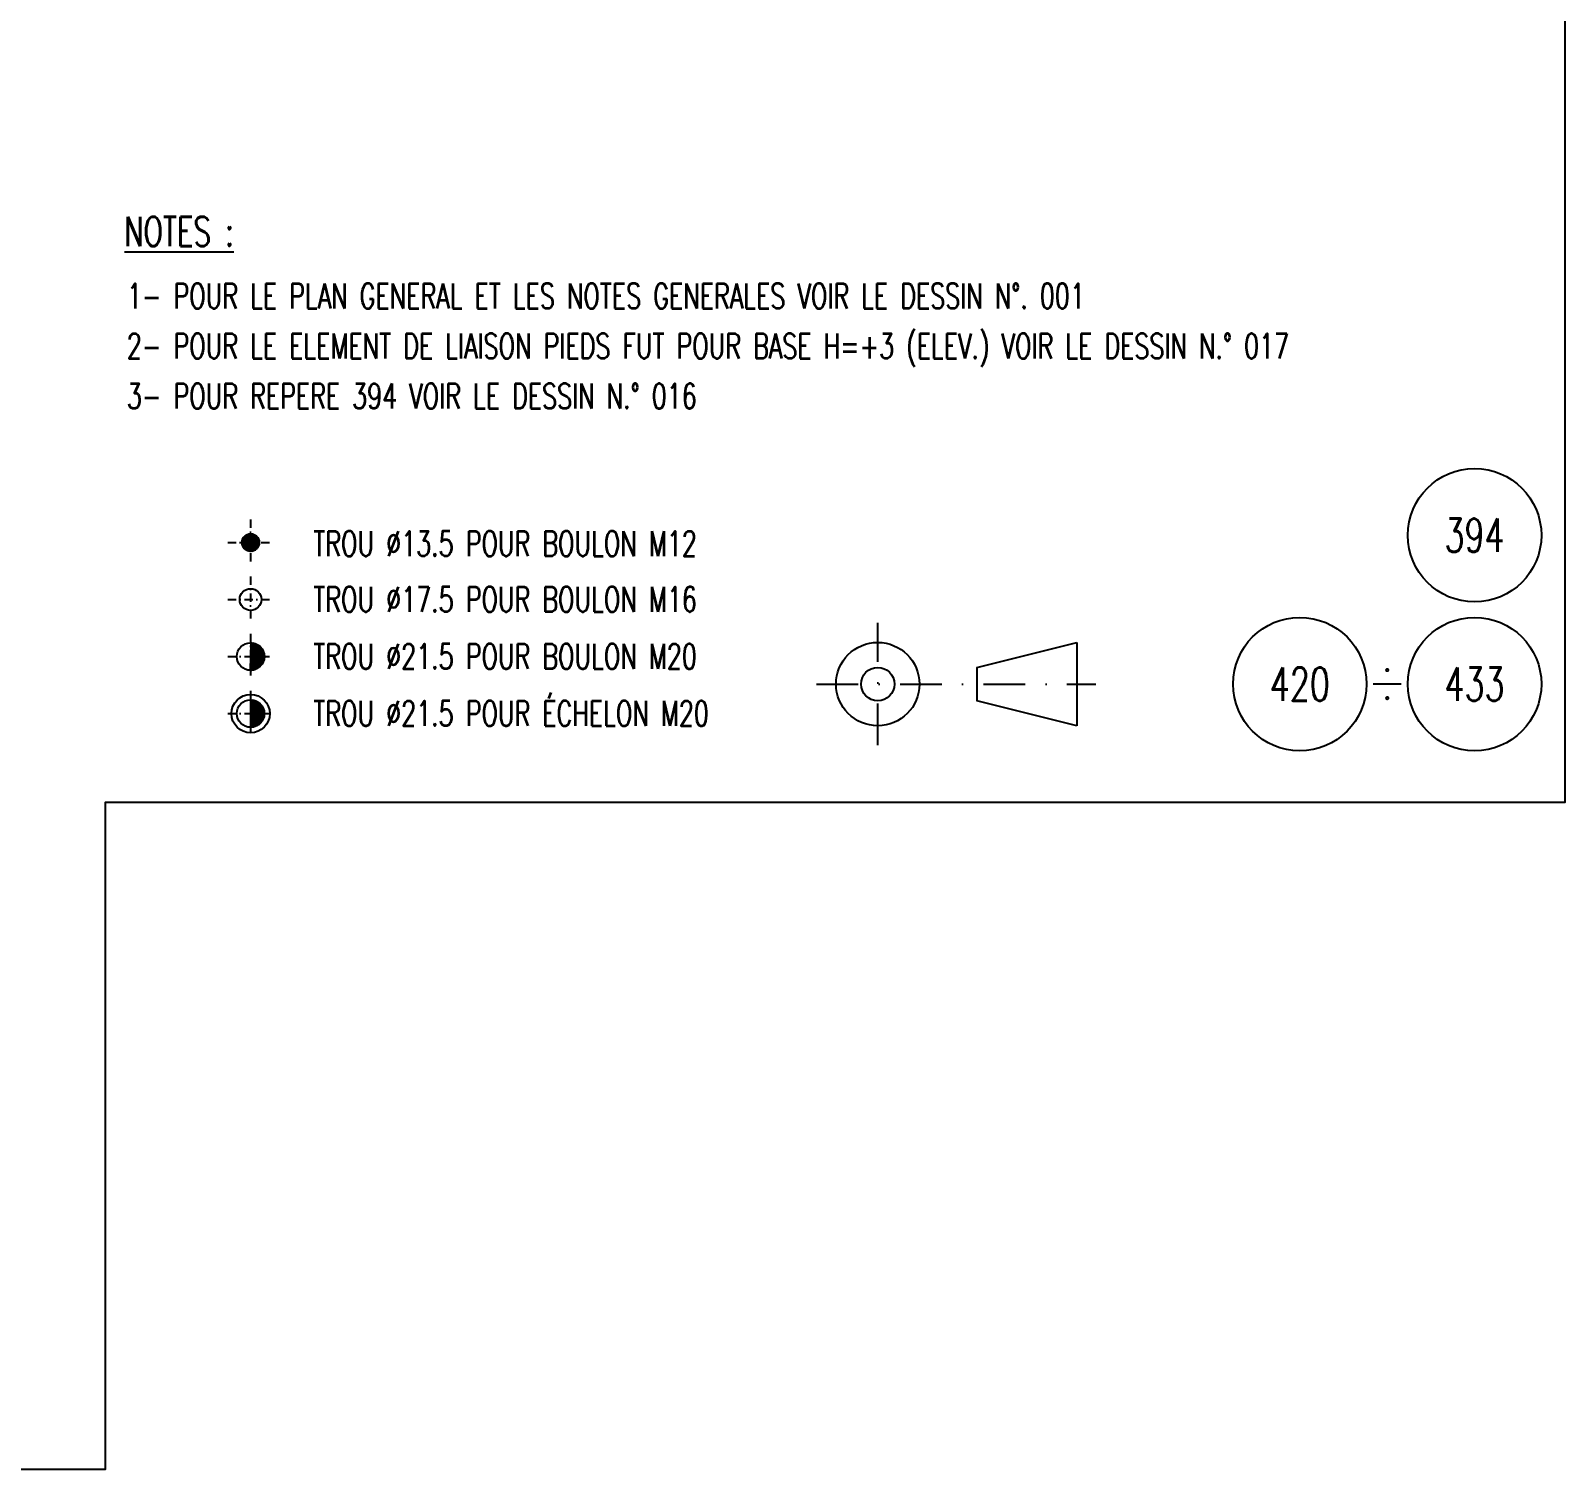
# Model space of a CAD drawing. Extents: x 533388 to 549608, y -47677 to -36197.
# Drawn here: x 545928 to 549608, y -47677 to -44226 of the extents above; entities that cross this region are included whole.
import ezdxf
from ezdxf.enums import TextEntityAlignment as Align

# ---------------------------------------------------------------- set-up
doc = ezdxf.new("R2010")
doc.units = 0
doc.header["$LTSCALE"] = 200
doc.header["$MEASUREMENT"] = 0
doc.linetypes.add('DASHDOT', pattern=[1, 0.5, -0.25, 0, -0.25])
doc.layers.get('0').update_dxf_attribs({"linetype": 'CONTINUOUS'})
for name, color, linetype in [('BOLLINI_1', 7, 'CONTINUOUS'), ('LM', 7, 'CONTINUOUS'), ('LS', 7, 'CONTINUOUS'), ('MZ', 6, 'DASHDOT'), ('NOTATION', 2, 'CONTINUOUS')]:
    doc.layers.add(name, color=color, linetype=linetype)
doc.styles.add('RQL', font='ROMANS8.SHX', dxfattribs={"width": 0.7})
doc.styles.add('RS', font='ROMANS8.shx', dxfattribs={"width": 0.7})

# ---------------------------------------------------------------- blocks, each defined once
blk = doc.blocks.new('12')
at = {"color": 0}
for p, q in [((-1, 0.06), (-0.06, 1)), ((-1, 0.01), (-0.01, 1)), ((-1, -0.03), (0.03, 1)), ((-1, -0.07), (0.07, 1)), ((0.09, -1), (-1, 0.09)), ((0.05, -1), (-1, 0.05)), ((0, -1), (-1, 0)), ((-0.99, 0.16), (-0.16, 0.99)), ((-0.99, 0.11), (-0.11, 0.99)), ((-0.99, -0.11), (0.11, 0.99)), ((-0.99, -0.15), (0.15, 0.99)), ((0.17, -0.99), (-0.99, 0.17)), ((0.13, -0.99), (-0.99, 0.13)), ((-0.98, 0.22), (-0.22, 0.98)), ((-0.98, -0.19), (0.19, 0.98)), ((0.21, -0.98), (-0.98, 0.21)), ((-0.97, -0.23), (0.23, 0.97)), ((0.24, -0.97), (-0.97, 0.24)), ((-0.96, 0.28), (-0.28, 0.96)), ((-0.96, -0.27), (0.27, 0.96)), ((0.28, -0.96), (-0.96, 0.28)), ((-0.95, -0.3), (0.3, 0.95)), ((0.31, -0.95), (-0.95, 0.31)), ((-0.94, 0.34), (-0.34, 0.94)), ((-0.94, -0.33), (0.33, 0.94)), ((0.35, -0.94), (-0.94, 0.35)), ((-0.93, -0.37), (0.37, 0.93)), ((0.38, -0.93), (-0.93, 0.38)), ((-0.92, -0.4), (0.4, 0.92)), ((-0.91, 0.42), (-0.42, 0.91)), ((0.41, -0.91), (-0.91, 0.41)), ((-0.9, -0.43), (0.43, 0.9)), ((0.44, -0.9), (-0.9, 0.44)), ((-0.89, -0.46), (0.46, 0.89)), ((0.47, -0.88), (-0.88, 0.47)), ((-0.87, -0.49), (0.49, 0.87)), ((0.5, -0.87), (-0.87, 0.5)), ((-0.86, 0.52), (-0.52, 0.86)), ((-0.86, -0.52), (0.52, 0.86)), ((0.53, -0.85), (-0.85, 0.53)), ((-0.84, -0.54), (0.54, 0.84)), ((0.55, -0.83), (-0.83, 0.55)), ((-0.82, -0.57), (0.57, 0.82)), ((0.58, -0.81), (-0.81, 0.58)), ((-0.8, -0.6), (0.6, 0.8)), ((0.61, -0.79), (-0.79, 0.61)), ((-0.78, -0.62), (0.62, 0.78)), ((0.63, -0.78), (-0.78, 0.63)), ((-0.76, -0.65), (0.65, 0.76)), ((0.66, -0.75), (-0.75, 0.66)), ((-0.74, -0.67), (0.67, 0.74)), ((0.68, -0.73), (-0.73, 0.68)), ((-0.72, -0.69), (0.69, 0.72)), ((0.7, -0.71), (-0.71, 0.7)), ((-0.7, -0.72), (0.72, 0.7)), ((0.73, -0.69), (-0.69, 0.73)), ((0.75, -0.67), (-0.67, 0.75)), ((-0.67, -0.74), (0.74, 0.67)), ((-0.65, -0.76), (0.76, 0.65)), ((0.77, -0.64), (-0.64, 0.77)), ((-0.63, -0.78), (0.78, 0.63)), ((0.79, -0.62), (-0.62, 0.79)), ((-0.6, -0.8), (0.8, 0.6)), ((0.81, -0.59), (-0.59, 0.81)), ((-0.57, -0.82), (0.82, 0.57)), ((0.83, -0.56), (-0.56, 0.83)), ((-0.55, -0.84), (0.84, 0.55)), ((0.84, -0.54), (-0.54, 0.84)), ((-0.52, -0.85), (0.85, 0.52)), ((0.86, -0.51), (-0.51, 0.86)), ((-0.49, -0.87), (0.87, 0.49)), ((0.88, -0.48), (-0.48, 0.88)), ((-0.46, -0.89), (0.89, 0.46)), ((0.89, -0.45), (-0.45, 0.89)), ((-0.43, -0.9), (0.9, 0.43)), ((0.91, -0.42), (-0.42, 0.91)), ((-0.4, -0.92), (0.92, 0.4)), ((0.92, -0.39), (-0.39, 0.92)), ((-0.37, -0.93), (0.93, 0.37)), ((0.93, -0.36), (-0.36, 0.93)), ((-0.34, -0.94), (0.94, 0.34)), ((0.95, -0.33), (-0.33, 0.95)), ((-0.3, -0.95), (0.95, 0.3)), ((0.96, -0.29), (-0.29, 0.96)), ((-0.27, -0.96), (0.96, 0.27)), ((0.97, -0.26), (-0.26, 0.97)), ((-0.23, -0.97), (0.97, 0.23)), ((0.98, -0.22), (-0.22, 0.98)), ((-0.2, -0.98), (0.98, 0.2)), ((0.98, -0.18), (-0.18, 0.98)), ((-0.16, -0.99), (0.99, 0.16)), ((0.99, -0.14), (-0.14, 0.99)), ((-0.12, -0.99), (0.99, 0.12)), ((0.99, -0.1), (-0.1, 0.99)), ((-0.08, -1), (1, 0.08)), ((1, -0.06), (-0.06, 1)), ((-0.04, -1), (1, 0.04)), ((1, -0.02), (-0.02, 1)), ((1, 0.02), (0.02, 1)), ((1, 0.07), (0.07, 1)), ((0.99, 0.12), (0.12, 0.99)), ((0.98, 0.17), (0.17, 0.98)), ((0.97, 0.23), (0.23, 0.97)), ((0.96, 0.29), (0.29, 0.96)), ((0.93, 0.36), (0.36, 0.93)), ((0.9, 0.44), (0.44, 0.9)), ((0.84, 0.55), (0.55, 0.84)), ((-0.04, -1), (-1, -0.04)), ((-0.09, -1), (-1, -0.09)), ((-0.14, -0.99), (-0.99, -0.14)), ((-0.2, -0.98), (-0.98, -0.2)), ((-0.25, -0.97), (-0.97, -0.25)), ((-0.32, -0.95), (-0.95, -0.32)), ((-0.39, -0.92), (-0.92, -0.39)), ((-0.48, -0.88), (-0.88, -0.48)), ((-0.6, -0.8), (-0.8, -0.6)), ((0.01, -1), (1, -0.01)), ((0.05, -1), (1, -0.05)), ((0.1, -0.99), (0.99, -0.1)), ((0.15, -0.99), (0.99, -0.15)), ((0.21, -0.98), (0.98, -0.21)), ((0.27, -0.96), (0.96, -0.27)), ((0.33, -0.94), (0.94, -0.33)), ((0.41, -0.91), (0.91, -0.41)), ((0.5, -0.87), (0.87, -0.5)), ((0.66, -0.75), (0.75, -0.66))]:
    blk.add_line(p, q, dxfattribs=at)
blk.add_circle((0, 0), 1)
blk = doc.blocks.new('16')
blk.add_circle((0, 0), 1)
blk = doc.blocks.new('20')
at = {"color": 0}
for p, q in [((0, 0.98), (0.02, 1)), ((0, 0.94), (0.06, 1)), ((1, -0.01), (0, 0.99)), ((0, 0.89), (0.1, 0.99)), ((0, 0.85), (0.14, 0.99)), ((0, 0.8), (0.18, 0.98)), ((0, 0.76), (0.22, 0.98)), ((0, 0.71), (0.25, 0.97)), ((0, 0.67), (0.29, 0.96)), ((1, -0.05), (0, 0.95)), ((0, 0.62), (0.32, 0.95)), ((0, 0.58), (0.36, 0.93)), ((0, 0.53), (0.39, 0.92)), ((0, 0.49), (0.42, 0.91)), ((1, -0.09), (0, 0.9)), ((0, 0.44), (0.45, 0.89)), ((0, 0.4), (0.48, 0.88)), ((0.99, -0.13), (0, 0.86)), ((0, 0.35), (0.51, 0.86)), ((0, 0.31), (0.54, 0.84)), ((0, 0.26), (0.56, 0.83)), ((0.99, -0.17), (0, 0.81)), ((0, 0.22), (0.59, 0.81)), ((0, 0.17), (0.61, 0.79)), ((0.98, -0.21), (0, 0.77)), ((0, 0.13), (0.64, 0.77)), ((0, 0.08), (0.66, 0.75)), ((0, 0.04), (0.69, 0.73)), ((0.97, -0.25), (0, 0.72)), ((0, -0.01), (0.71, 0.7)), ((0.96, -0.28), (0, 0.68)), ((0, -0.05), (0.73, 0.68)), ((0, -0.1), (0.75, 0.66)), ((0.95, -0.32), (0, 0.63)), ((0, -0.14), (0.77, 0.63)), ((0, -0.19), (0.79, 0.61)), ((0.94, -0.35), (0, 0.59)), ((0, -0.23), (0.81, 0.58)), ((0, -0.28), (0.83, 0.56)), ((0.92, -0.38), (0, 0.54)), ((0, -0.32), (0.85, 0.53)), ((0.91, -0.41), (0, 0.5)), ((0, -0.36), (0.87, 0.5)), ((0, -0.41), (0.88, 0.47)), ((0.9, -0.44), (0, 0.45)), ((0, -0.45), (0.9, 0.44)), ((0.88, -0.47), (0, 0.41)), ((0, -0.5), (0.91, 0.41)), ((0, -0.54), (0.92, 0.38)), ((0.87, -0.5), (0, 0.36)), ((0, -0.59), (0.94, 0.35)), ((0.85, -0.53), (0, 0.32)), ((0, -0.63), (0.95, 0.31)), ((0, -0.68), (0.96, 0.28)), ((0.83, -0.56), (0, 0.27)), ((0, -0.72), (0.97, 0.25)), ((0.81, -0.58), (0, 0.23)), ((0, -0.77), (0.98, 0.21)), ((0.79, -0.61), (0, 0.18)), ((0, -0.81), (0.99, 0.17)), ((0.77, -0.63), (0, 0.14)), ((0, -0.86), (0.99, 0.13)), ((0.75, -0.66), (0, 0.09)), ((0, -0.9), (1, 0.09)), ((0.73, -0.68), (0, 0.05)), ((0, -0.95), (1, 0.05)), ((0.71, -0.7), (0, 0.01)), ((0, -0.99), (1, 0.01)), ((1, 0.04), (0.04, 1)), ((1, 0.09), (0.09, 1)), ((0.99, 0.14), (0.14, 0.99)), ((0.98, 0.19), (0.19, 0.98)), ((0.97, 0.25), (0.25, 0.97)), ((0.95, 0.31), (0.31, 0.95)), ((0.92, 0.38), (0.38, 0.92)), ((0.88, 0.47), (0.47, 0.88)), ((0.81, 0.59), (0.59, 0.81)), ((0.69, -0.73), (0, -0.04)), ((0.66, -0.75), (0, -0.08)), ((0.64, -0.77), (0, -0.13)), ((0.61, -0.79), (0, -0.17)), ((0.59, -0.81), (0, -0.22)), ((0.56, -0.83), (0, -0.26)), ((0.54, -0.84), (0, -0.31)), ((0.51, -0.86), (0, -0.35)), ((0.48, -0.88), (0, -0.4)), ((0.45, -0.89), (0, -0.44)), ((0.42, -0.91), (0, -0.49)), ((0.39, -0.92), (0, -0.53)), ((0.36, -0.93), (0, -0.58)), ((0.32, -0.95), (0, -0.62)), ((0.29, -0.96), (0, -0.67)), ((0.25, -0.97), (0, -0.71)), ((0.22, -0.98), (0, -0.76)), ((0.18, -0.98), (0, -0.8)), ((0.14, -0.99), (0, -0.85)), ((0.1, -0.99), (0, -0.89)), ((0.04, -1), (1, -0.04)), ((0.09, -1), (1, -0.09)), ((0.14, -0.99), (0.99, -0.14)), ((0.19, -0.98), (0.98, -0.19)), ((0.25, -0.97), (0.97, -0.25)), ((0.31, -0.95), (0.95, -0.31)), ((0.38, -0.92), (0.92, -0.38)), ((0.47, -0.88), (0.88, -0.47)), ((0.59, -0.81), (0.81, -0.59))]:
    blk.add_line(p, q, dxfattribs=at)
blk.add_line((0, 1), (0, -1))
blk.add_circle((0, 0), 1)
blk = doc.blocks.new('xxx')
blk.add_circle((0, 0), 8)
at = {"color": 3, "style": 'RQL', "width": 0.7}
blk.add_attdef('POS', text='', height=4, dxfattribs=at).set_placement((0, 0), align=Align.MIDDLE)
at = {"color": 3, "style": 'RQL', "width": 0.7, "flags": 1}
blk.add_attdef('POS1', (-0.39, -5.42), '', height=2, dxfattribs=at)
at = {"style": 'RQL', "width": 0.7, "flags": 1}
blk.add_attdef('TIPO', (-0.39, -8.66), '', height=2, dxfattribs=at)

msp = doc.modelspace()

# ---------------------------------------------------------------- linework, layer by layer
at = {"color": 0}
for p, q in [((548196.357, -45753.511), (548436.794, -45693.511)), ((548436.794, -45693.511), (548436.794, -45893.511)), ((548196.357, -45753.511), (548196.357, -45833.511)), ((548436.794, -45893.511), (548196.357, -45833.511))]:
    msp.add_line(p, q, dxfattribs=at)
for radius in [100, 40]:
    msp.add_circle((547959.086, -45793.511), radius, dxfattribs=at)
at = {"layer": 'LS', "color": 0}
msp.add_line((549214.267, -45793.511), (549146.932, -45793.511), dxfattribs=at)
at = {"layer": 'LS', "color": 8}
msp.add_lwpolyline([(533387.578, -36196.805), (533387.578, -47676.805), (546107.578, -47676.805), (546107.578, -46076.805), (549607.578, -46076.805), (549607.578, -36196.805), (533387.578, -36196.805)], close=True, dxfattribs=at)
at = {"layer": 'LS', "color": 0, "const_width": 4.5}
for points in [[(549177.85, -45759.843, 1), (549183.35, -45759.843, 1)], [(549177.85, -45827.178, 1), (549183.35, -45827.178, 1)]]:
    msp.add_lwpolyline(points, format="xyb", close=True, dxfattribs=at)
at = {"layer": 'LS', "color": 0}
msp.add_circle((546455.371, -45864.317), 45.935, dxfattribs=at)
at = {"layer": 'MZ', "ltscale": 0.2}
for p, q in [((546455.371, -45398.978), (546455.371, -45508.696)), ((546400.512, -45453.837), (546510.23, -45453.837)), ((546455.371, -45535.805), (546455.371, -45645.523)), ((546455.371, -45535.805), (546455.371, -45645.523)), ((546400.512, -45590.664), (546510.23, -45590.664)), ((546400.512, -45590.664), (546510.23, -45590.664)), ((546455.371, -45672.632), (546455.371, -45782.35)), ((546400.512, -45727.491), (546510.23, -45727.491)), ((546400.512, -45727.491), (546510.23, -45727.491)), ((546455.371, -45809.458), (546455.371, -45919.176)), ((546400.512, -45864.317), (546510.23, -45864.317))]:
    msp.add_line(p, q, dxfattribs=at)
at = {"layer": 'MZ'}
for p, q in [((547959.086, -45940.118), (547959.086, -45646.904)), ((547812.478, -45793.511), (548481.989, -45793.511))]:
    msp.add_line(p, q, dxfattribs=at)

# ---------------------------------------------------------------- block references
at = {"layer": 'BOLLINI_1', "xscale": 19.99800000000225, "yscale": 19.99800000000225, "zscale": 19.99800000000225}
for p, values in [((549390.163, -45436.596), {'POS': '394'}), ((548971.037, -45793.511), {'POS': '420'}), ((549390.163, -45793.511), {'POS': '433'})]:
    msp.add_blockref('xxx', p, dxfattribs=at).add_auto_attribs(values)
at = {"layer": 'LM'}
for name, p, xscale, yscale, zscale, rotation in [('12', (546455.371, -45453.837), 20.79999999948258, 20.79999999948258, 20.79999999948258, 344.7569620653314), ('16', (546455.371, -45590.664), 26.00000000013639, 26.00000000013639, 26.00000000013639, 280.755082505952), ('20', (546455.371, -45727.491), 33, 33, 33, 358.474256613)]:
    msp.add_blockref(name, p, dxfattribs=dict(at, xscale=xscale, yscale=yscale, zscale=zscale, rotation=rotation))
at = {"layer": 'LM', "xscale": 32.90000000037241, "yscale": 32.90000000037241, "zscale": 32.90000000037241}
msp.add_blockref('20', (546455.371, -45864.317), dxfattribs=at)

# ---------------------------------------------------------------- texts
at = {"layer": 'LM', "color": 0, "style": 'RS', "width": 0.7}
for s, p in [('1- POUR LE PLAN GENERAL ET LES NOTES GENERALES VOIR LE DESSIN N%%D. 001', (546158.811, -44892.625)), ('2- POUR LE ELEMENT DE LIAISON PIEDS FUT POUR BASE H=+3 (ELEV.) VOIR LE DESSIN N.° 017', (546158.811, -45012.625)), ('3- POUR REPERE 394 VOIR LE DESSIN N.° 016', (546158.811, -45132.625))]:
    msp.add_text(s, height=60, dxfattribs=at).set_placement(p)
at = {"layer": 'LM', "linetype": 'ByBlock', "style": 'RS', "width": 0.7}
for s, p in [('TROU %%C13.5 POUR BOULON M12', (546605.65, -45486.398)), ('TROU %%C17.5 POUR BOULON M16', (546605.689, -45620.181)), ('TROU %%C21.5 POUR BOULON M20', (546605.689, -45757.007)), ('TROU %%C21.5 POUR ÉCHELON M20', (546605.663, -45893.834))]:
    msp.add_text(s, height=60, dxfattribs=at).set_placement(p)
at = {"layer": 'NOTATION', "color": 0, "style": 'RS', "width": 0.7}
msp.add_text('%%uNOTES :', height=70, dxfattribs=at).set_placement((546152.655, -44742.823))

doc.saveas('drawing.dxf')
